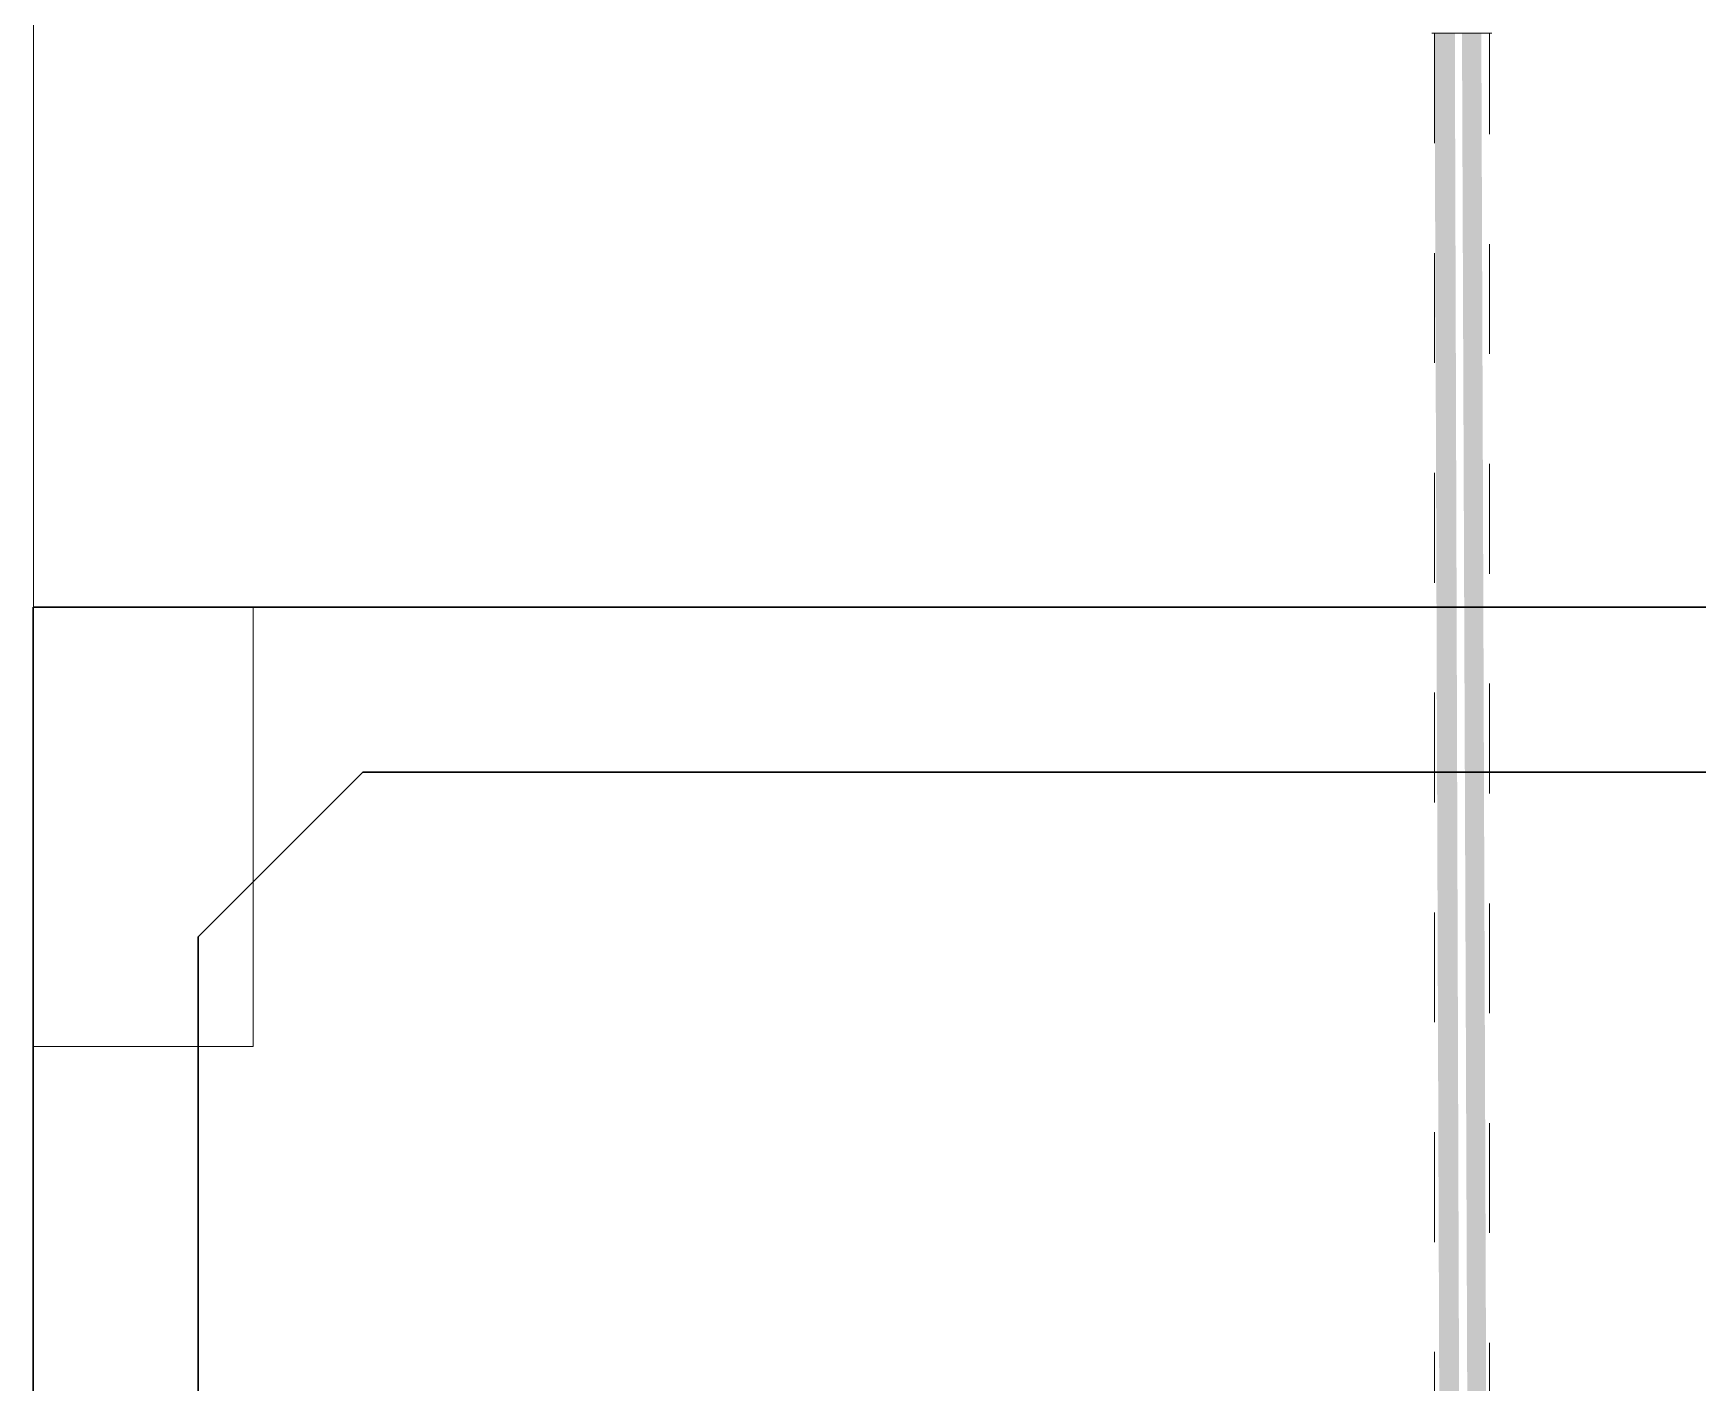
# Model space of a CAD drawing. Header units: metres. Extents: x 149 to 429, y -3 to 162.
# Drawn here: x 353.848 to 355.362, y 96.136 to 97.364 of the extents above; entities that cross this region are included whole.
import ezdxf

# ---------------------------------------------------------------- set-up
doc = ezdxf.new("R2010")
doc.units = ezdxf.units.M
doc.linetypes.add('Aligning Line', pattern=[0.012, 0.006, -0.006])
doc.layers.add('1053_ARQ_BASE_MATADOURO_dwg', color=7, linetype='Continuous', lineweight=5, true_color=0x767676)
doc.layers.add('A-FLOR', color=7, linetype='Continuous', lineweight=9, true_color=0x007f00)
for name, color, linetype, lineweight in [('A-DETL-GENF', 7, 'Continuous', 5), ('A-PAREDE', 7, 'Continuous', 30), ('P-PIPE', 7, 'Continuous', 5), ('S-COLS', 7, 'Continuous', 5)]:
    doc.layers.add(name, color=color, linetype=linetype, lineweight=lineweight)

# ---------------------------------------------------------------- blocks, each defined once
blk = doc.blocks.new('Pilar retangular - 20 x 40 cm-4014565-TÉRREO 1_20 - Dependente 2')
at = {"layer": 'A-DETL-GENF', "color": 253, "true_color": 0xaaaaaa}
for p, q in [((0.1, 0.2), (-0.1, 0.2)), ((-0.1, 0.2), (-0.1, -0.2)), ((0.1, -0.2), (0.1, 0.2)), ((-0.1, -0.2), (0.1, -0.2))]:
    blk.add_line(p, q, dxfattribs=at)
at = {"layer": 'S-COLS', "color": 253, "true_color": 0xacaaae}
for p, q in [((0.1, 0.2), (-0.1, 0.2)), ((-0.1, 0.2), (-0.1, -0.2)), ((0.1, -0.2), (0.1, 0.2)), ((-0.1, -0.2), (0.1, -0.2))]:
    blk.add_line(p, q, dxfattribs=at)
at = {"layer": 'S-COLS', "color": 253, "true_color": 0xadaab1}
for p, q in [((-0.1, -0.2), (-0.1, 0.2)), ((-0.1, 0.2), (0.1, 0.2)), ((0.1, 0.2), (0.1, -0.2)), ((0.1, -0.2), (-0.1, -0.2))]:
    blk.add_line(p, q, dxfattribs=at)
blk = doc.blocks.new('1053_ARQ_BASE_MATADOURO_dwg_arq geral tgov-4039641-TÉRREO 1_20 - Dependente 2')
at = {"layer": 'A-PAREDE', "color": 253, "true_color": 0xaaaaaa, "flags": 128}
for points in [[(17.2329, 13.6559), (20.4329, 13.6559), (20.4329, 12.4801)], [(20.4329, 12.4318), (20.4329, 10.4559), (17.2329, 10.4559), (17.2329, 13.6559)], [(20.1329, 10.6059), (17.5329, 10.6059), (17.3829, 10.7559), (17.3829, 13.3559), (17.5329, 13.5059), (20.1329, 13.5059), (20.2829, 13.3559), (20.2829, 13.0776)]]:
    blk.add_lwpolyline(points, dxfattribs=at)
blk = doc.blocks.new('1053_ARQ_BASE_MATADOURO_dwg-3625622-TÉRREO 1_20 - Dependente 2')
blk.add_blockref('1053_ARQ_BASE_MATADOURO_dwg_arq geral tgov-4039641-TÉRREO 1_20 - Dependente 2', (130.2098, 83.186))

msp = doc.modelspace()

# ---------------------------------------------------------------- hatches: boundary and pattern name
at = {"layer": 'P-PIPE', "true_color": 0xc0c0c0}
for points in [[(355.1478, 95.2724), (355.1413, 97.3642), (355.1228, 97.3642), (355.1301, 95.2724), (355.1413, 95.2724)], [(355.1728, 95.2724), (355.1654, 97.3642), (355.1478, 97.3642), (355.1559, 95.2724), (355.1719, 95.2724)]]:
    msp.add_hatch(color=9, dxfattribs=at).paths.add_polyline_path(points)

# ---------------------------------------------------------------- linework, layer by layer
at = {"layer": 'A-FLOR', "color": 254, "true_color": 0xd8d8d8}
msp.add_line((353.8478, 95.5886), (353.8478, 97.642), dxfattribs=at)
at = {"layer": 'P-PIPE'}
for p, q in [((355.1207, 97.3642), (355.1749, 97.3642)), ((355.1207, 97.3642), (355.1216, 97.3642)), ((355.1258, 97.3642), (355.1207, 97.3642)), ((355.1561, 97.3642), (355.1394, 97.3642)), ((355.1749, 97.3642), (355.1697, 97.3642)), ((355.1739, 97.3642), (355.1749, 97.3642))]:
    msp.add_line(p, q, dxfattribs=at)
at = {"layer": 'P-PIPE', "linetype": 'Aligning Line', "lineweight": 15}
for p, q in [((355.1228, 97.3642), (355.1228, 95.2724)), ((355.1728, 97.3642), (355.1228, 97.3642)), ((355.1728, 95.2724), (355.1728, 97.3642))]:
    msp.add_line(p, q, dxfattribs=at)
at = {"layer": 'P-PIPE', "flags": 128}
for points in [[(355.1207, 97.3642), (355.1205, 97.3642), (355.1204, 97.3642)], [(355.1207, 97.3642), (355.1207, 97.3642), (355.1209, 97.3642), (355.121, 97.3642), (355.1212, 97.3642), (355.1214, 97.3642), (355.1217, 97.3642), (355.122, 97.3642), (355.1224, 97.3642), (355.1228, 97.3642), (355.1232, 97.3642), (355.1237, 97.3642), (355.1242, 97.3642), (355.1248, 97.3642), (355.1254, 97.3642), (355.126, 97.3642), (355.1267, 97.3642), (355.1274, 97.3642), (355.1281, 97.3642), (355.1289, 97.3642), (355.1297, 97.3642), (355.1305, 97.3642), (355.1313, 97.3642), (355.1322, 97.3642), (355.1331, 97.3642), (355.134, 97.3642), (355.135, 97.3642), (355.1359, 97.3642), (355.1369, 97.3642), (355.1379, 97.3642), (355.139, 97.3642), (355.14, 97.3642), (355.141, 97.3642), (355.1421, 97.3642), (355.1431, 97.3642), (355.1442, 97.3642), (355.1453, 97.3642), (355.1464, 97.3642), (355.1475, 97.3642), (355.1485, 97.3642), (355.1496, 97.3642), (355.1507, 97.3642), (355.1518, 97.3642), (355.1529, 97.3642), (355.1539, 97.3642), (355.155, 97.3642), (355.156, 97.3642), (355.157, 97.3642), (355.158, 97.3642), (355.159, 97.3642), (355.16, 97.3642), (355.161, 97.3642), (355.1619, 97.3642), (355.1628, 97.3642), (355.1637, 97.3642), (355.1646, 97.3642), (355.1654, 97.3642), (355.1662, 97.3642), (355.167, 97.3642), (355.1677, 97.3642), (355.1685, 97.3642), (355.1691, 97.3642), (355.1698, 97.3642), (355.1704, 97.3642), (355.171, 97.3642), (355.1715, 97.3642), (355.172, 97.3642), (355.1725, 97.3642), (355.1729, 97.3642), (355.1733, 97.3642), (355.1736, 97.3642), (355.1739, 97.3642), (355.1742, 97.3642), (355.1744, 97.3642), (355.1746, 97.3642), (355.1747, 97.3642), (355.1748, 97.3642), (355.1748, 97.3642)], [(355.124, 97.3642), (355.1235, 97.3642), (355.123, 97.3642), (355.1226, 97.3642), (355.1222, 97.3642), (355.1219, 97.3642), (355.1216, 97.3642), (355.1213, 97.3642), (355.1211, 97.3642), (355.1209, 97.3642), (355.1208, 97.3642), (355.1207, 97.3642), (355.1207, 97.3642)], [(355.1748, 97.3642), (355.1748, 97.3642), (355.1747, 97.3642), (355.1745, 97.3642), (355.1743, 97.3642), (355.1741, 97.3642), (355.1738, 97.3642), (355.1735, 97.3642), (355.1731, 97.3642), (355.1727, 97.3642), (355.1723, 97.3642), (355.1718, 97.3642)], [(355.175, 97.3642), (355.1749, 97.3642), (355.1749, 97.3642)]]:
    msp.add_lwpolyline(points, dxfattribs=at)

# ---------------------------------------------------------------- block references
at = {"layer": '1053_ARQ_BASE_MATADOURO_dwg', "color": 253, "true_color": 0xaaaaaa}
msp.add_blockref('1053_ARQ_BASE_MATADOURO_dwg-3625622-TÉRREO 1_20 - Dependente 2', (206.405, 0), dxfattribs=at)
at = {"layer": 'S-COLS', "color": 253, "true_color": 0xadaab1}
msp.add_blockref('Pilar retangular - 20 x 40 cm-4014565-TÉRREO 1_20 - Dependente 2', (353.9478, 96.642), dxfattribs=at)

doc.saveas('drawing.dxf')
